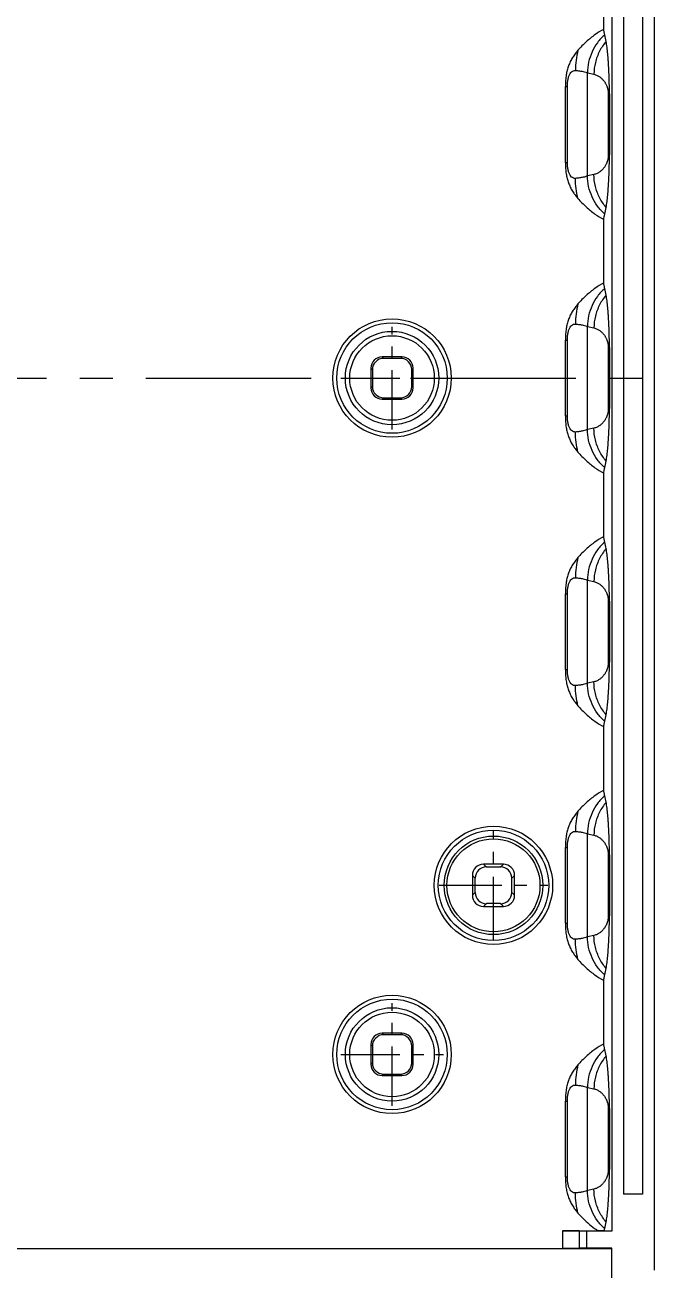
# Model space of a CAD drawing. Header units: millimetres. Extents: x 3537 to 3861, y 1181 to 1410.
# Drawn here: x 3726.3 to 3763.5, y 1252.9 to 1326.5 of the extents above; entities that cross this region are included whole.
import ezdxf

# ---------------------------------------------------------------- set-up
doc = ezdxf.new("R2010")
doc.units = ezdxf.units.MM
doc.linetypes.add('CENTER', pattern=[50.8, 31.75, -6.35, 6.35, -6.35])

# ---------------------------------------------------------------- blocks, each defined once
blk = doc.blocks.new('*u64')
at = {"color": 7, "linetype": 'Continuous'}
for p, q in [((38.5, 52.754), (38.5, -52.754)), ((35.997, 50.45), (35.997, -50.45)), ((36.69, 48.26), (36.69, -48.26)), ((37.81, 48.26), (37.81, -48.26)), ((35.525, 20.621), (35.525, 24.379)), ((34.556, 11.956), (34.556, 18.044)), ((34.556, 18.044), (34.939, 17.964)), ((33.25, 12.756), (33.25, 17.244)), ((33.25, 17.244), (33.369, 17.244)), ((33.369, 12.756), (33.369, 17.244)), ((35.792, 16.809), (35.792, 13.191)), ((35.856, 16.809), (35.792, 16.809)), ((35.856, 16.809), (35.856, 13.191)), ((33.25, 12.756), (33.369, 12.756)), ((35.856, 13.191), (35.792, 13.191)), ((34.939, 12.036), (34.556, 11.956)), ((35.525, 5.621), (35.525, 9.379)), ((34.556, -3.044), (34.556, 3.044)), ((34.556, 3.044), (34.939, 2.964)), ((33.25, -2.244), (33.25, 2.244)), ((33.25, 2.244), (33.369, 2.244)), ((33.369, -2.244), (33.369, 2.244)), ((35.792, 1.809), (35.792, -1.809)), ((35.856, 1.809), (35.792, 1.809)), ((35.856, 1.809), (35.856, -1.809)), ((22.414, 1.25), (22.502, 1.163)), ((23.586, 1.25), (22.414, 1.25)), ((23.498, 1.163), (22.502, 1.163)), ((23.586, 1.25), (23.498, 1.163)), ((21.75, 0.586), (21.75, -0.586)), ((21.75, 0.586), (21.837, 0.498)), ((21.837, 0.498), (21.837, -0.498)), ((24.25, 0.586), (24.163, 0.498)), ((24.163, -0.498), (24.163, 0.498)), ((24.25, -0.586), (24.25, 0.586)), ((21.75, -0.586), (21.837, -0.498)), ((24.25, -0.586), (24.163, -0.498)), ((22.414, -1.25), (22.502, -1.163)), ((22.414, -1.25), (23.586, -1.25)), ((22.502, -1.163), (23.498, -1.163)), ((23.586, -1.25), (23.498, -1.163)), ((35.856, -1.809), (35.792, -1.809)), ((33.25, -2.244), (33.369, -2.244)), ((34.939, -2.964), (34.556, -3.044)), ((35.525, -9.379), (35.525, -5.621)), ((34.556, -18.044), (34.556, -11.956)), ((34.556, -11.956), (34.939, -12.036)), ((33.25, -17.244), (33.25, -12.756)), ((33.25, -12.756), (33.369, -12.756)), ((33.369, -17.244), (33.369, -12.756)), ((35.792, -13.191), (35.792, -16.809)), ((35.856, -13.191), (35.792, -13.191)), ((35.856, -13.191), (35.856, -16.809)), ((35.856, -16.809), (35.792, -16.809)), ((33.25, -17.244), (33.369, -17.244)), ((34.939, -17.964), (34.556, -18.044)), ((35.525, -24.379), (35.525, -20.621)), ((34.556, -33.044), (34.556, -26.956)), ((34.556, -26.956), (34.939, -27.036)), ((33.25, -32.244), (33.25, -27.756)), ((33.25, -27.756), (33.369, -27.756)), ((33.369, -32.244), (33.369, -27.756)), ((35.792, -28.191), (35.792, -31.809)), ((35.856, -28.191), (35.792, -28.191)), ((35.856, -28.191), (35.856, -31.809)), ((27.75, -29.414), (27.75, -30.586)), ((27.75, -29.414), (27.916, -29.58)), ((28.414, -28.75), (28.58, -28.916)), ((29.586, -28.75), (28.414, -28.75)), ((29.42, -28.916), (28.58, -28.916)), ((29.586, -28.75), (29.42, -28.916)), ((30.25, -29.414), (30.084, -29.58)), ((30.25, -30.586), (30.25, -29.414)), ((27.916, -30.42), (27.916, -29.58)), ((30.084, -30.42), (30.084, -29.58)), ((27.75, -30.586), (27.916, -30.42)), ((30.25, -30.586), (30.084, -30.42)), ((28.414, -31.25), (28.58, -31.084)), ((28.414, -31.25), (29.586, -31.25)), ((29.42, -31.084), (28.58, -31.084)), ((29.586, -31.25), (29.42, -31.084)), ((33.25, -32.244), (33.369, -32.244)), ((35.856, -31.809), (35.792, -31.809)), ((34.939, -32.964), (34.556, -33.044)), ((35.525, -39.379), (35.525, -35.621)), ((22.414, -38.75), (22.502, -38.837)), ((23.586, -38.75), (22.414, -38.75)), ((23.498, -38.837), (22.502, -38.837)), ((23.586, -38.75), (23.498, -38.837)), ((21.75, -39.414), (21.75, -40.586)), ((21.75, -39.414), (21.837, -39.502)), ((21.837, -39.502), (21.837, -40.498)), ((24.25, -39.414), (24.163, -39.502)), ((24.163, -40.498), (24.163, -39.502)), ((24.25, -40.586), (24.25, -39.414)), ((21.75, -40.586), (21.837, -40.498)), ((24.25, -40.586), (24.163, -40.498)), ((22.414, -41.25), (22.502, -41.163)), ((22.502, -41.163), (23.498, -41.163)), ((23.586, -41.25), (23.498, -41.163)), ((22.414, -41.25), (23.586, -41.25)), ((34.556, -48.044), (34.556, -41.956)), ((34.556, -41.956), (34.939, -42.036)), ((33.25, -47.244), (33.25, -42.756)), ((33.25, -42.756), (33.369, -42.756)), ((33.369, -47.244), (33.369, -42.756)), ((35.792, -43.191), (35.792, -46.809)), ((35.856, -43.191), (35.792, -43.191)), ((35.856, -43.191), (35.856, -46.809)), ((35.856, -46.809), (35.792, -46.809)), ((33.25, -47.244), (33.369, -47.244)), ((34.939, -47.964), (34.556, -48.044)), ((37.81, -48.26), (36.69, -48.26)), ((33.074, -50.426), (33.074, -51.466)), ((33.074, -50.426), (35.189, -50.426)), ((34.073, -50.429), (34.073, -51.464)), ((34.073, -50.429), (34.495, -50.45)), ((34.495, -50.45), (34.495, -51.45)), ((35.997, -50.45), (34.495, -50.45)), ((35.553, -50.428), (35.189, -50.426)), ((35.997, -50.45), (35.553, -50.428)), ((-35.982, -51.468), (35.982, -51.468)), ((34.495, -51.45), (34.073, -51.464)), ((36, -51.45), (34.495, -51.45)), ((36, -51.45), (35.982, -51.468)), ((35.982, -51.468), (35.982, -53.232)), ((36, -53.25), (36, -51.45))]:
    blk.add_line(p, q, dxfattribs=at)
at = {"color": 1, "linetype": 'CENTER', "ltscale": 0.110482}
for p, q in [((23, -3.038), (23, 3.038)), ((19.962, 0), (26.038, 0)), ((23, -43.038), (23, -36.962)), ((19.962, -40), (26.038, -40))]:
    blk.add_line(p, q, dxfattribs=at)
at = {"color": 1, "linetype": 'CENTER', "ltscale": 0.308}
blk.add_line((-38.5, 0), (38.5, 0), dxfattribs=at)
at = {"color": 1, "linetype": 'CENTER', "ltscale": 0.116633}
for p, q in [((29, -33.207), (29, -26.793)), ((25.793, -30), (32.207, -30))]:
    blk.add_line(p, q, dxfattribs=at)
at = {"color": 7, "linetype": 'Continuous'}
for centre, radius in [((23, 0), 3.5), ((23, 0), 3.267), ((23, 0), 2.762), ((23, 0), 2.5), ((29, -30), 3.5), ((29, -30), 3.267), ((29, -30), 2.916), ((29, -30), 2.75), ((23, -40), 3.5), ((23, -40), 3.267), ((23, -40), 2.762), ((23, -40), 2.5)]:
    blk.add_circle(centre, radius, dxfattribs=at)
for centre, start, end in [((27.32, 18.317), 10.81208, 13.49779), ((27.32, 11.683), 346.50221, 349.18792), ((27.32, 3.317), 10.81208, 13.49779), ((27.32, -3.317), 346.50221, 349.18792), ((27.32, -11.683), 10.81208, 13.49779), ((27.32, -18.317), 346.50221, 349.18792), ((27.32, -26.683), 10.81208, 13.49779), ((27.32, -33.317), 346.50221, 349.18792), ((27.32, -41.683), 10.81208, 13.49779), ((27.32, -48.317), 346.50221, 349.18792)]:
    blk.add_arc(centre, 8.492, start, end, dxfattribs=at)
for centre, major_axis, ratio, start_param, end_param in [((22.415, 0.585), (-0.47, 0.47), 0.999695, -0.785246, 0.785246), ((22.502, 0.498), (-0.47, 0.47), 0.999695, -0.785246, 0.785246), ((23.498, 0.498), (0.47, 0.47), 0.999695, -0.785246, 0.785246), ((23.585, 0.585), (0.47, 0.47), 0.999695, -0.785246, 0.785246), ((22.415, -0.585), (0.47, 0.47), 0.999695, -3.926839, -2.356347), ((22.502, -0.498), (-0.47, -0.47), 0.999695, -0.785246, 0.785246), ((23.498, -0.498), (0.47, -0.47), 0.999695, -0.785246, 0.785246), ((23.585, -0.585), (-0.47, 0.47), 0.999695, -3.926839, -2.356347), ((28.415, -29.415), (-0.47, 0.47), 0.999695, -0.785246, 0.785246), ((28.58, -29.58), (-0.47, 0.47), 0.999695, -0.785246, 0.785246), ((29.42, -29.58), (0.47, 0.47), 0.999695, -0.785246, 0.785246), ((29.585, -29.415), (0.47, 0.47), 0.999695, -0.785246, 0.785246), ((28.415, -30.585), (0.47, 0.47), 0.999695, -3.926839, -2.356347), ((28.58, -30.42), (-0.47, -0.47), 0.999695, -0.785246, 0.785246), ((29.42, -30.42), (0.47, -0.47), 0.999695, -0.785246, 0.785246), ((29.585, -30.585), (-0.47, 0.47), 0.999695, -3.926839, -2.356347), ((22.415, -39.415), (-0.47, 0.47), 0.999695, -0.785246, 0.785246), ((22.502, -39.502), (-0.47, 0.47), 0.999695, -0.785246, 0.785246), ((23.498, -39.502), (0.47, 0.47), 0.999695, -0.785246, 0.785246), ((23.585, -39.415), (0.47, 0.47), 0.999695, -0.785246, 0.785246), ((22.502, -40.498), (-0.47, -0.47), 0.999695, -0.785246, 0.785246), ((23.498, -40.498), (0.47, -0.47), 0.999695, -0.785246, 0.785246), ((22.415, -40.585), (0.47, 0.47), 0.999695, -3.926839, -2.356347), ((23.585, -40.585), (-0.47, 0.47), 0.999695, -3.926839, -2.356347), ((33.074, -50.429), (1, 0), 0.002618, 0.05236, 1.570796), ((33.074, -51.464), (1, 0), 0.001745, -1.570796, -0.05236)]:
    blk.add_ellipse(centre, major_axis=major_axis, ratio=ratio, start_param=start_param, end_param=end_param, dxfattribs=at)
for points, start_tangent, end_tangent in [([(35.525, 20.621), (35.003, 20.301), (34.488, 19.885), (33.993, 19.38)], (-0.886111, -0.463473), (-0.663337, -0.748321)), ([(35.577, 20.299), (35.564, 20.364), (35.551, 20.444), (35.537, 20.532), (35.525, 20.621)], (-0.234483, 0.97212), (-0.13775, 0.990467)), ([(35.577, 20.299), (35.152, 19.831), (34.831, 19.282), (34.629, 18.678), (34.556, 18.044)], (-0.74671, -0.66515), (-0.012287, -0.999925)), ([(35.661, 19.91), (35.274, 19.324), (35.028, 18.663), (34.939, 17.964)], (-0.644334, -0.764744), (-0.012287, -0.999925)), ([(35.856, 16.809), (35.856, 17.012), (35.854, 17.211), (35.851, 17.404), (35.847, 17.591), (35.842, 17.777), (35.835, 17.966), (35.827, 18.161), (35.817, 18.362), (35.806, 18.568), (35.792, 18.774), (35.776, 18.978), (35.758, 19.179), (35.738, 19.376), (35.715, 19.565), (35.69, 19.744), (35.661, 19.91)], (0, 1), (-0.188171, 0.982136)), ([(33.993, 19.38), (33.823, 19.171), (33.673, 18.947), (33.545, 18.711), (33.441, 18.465), (33.361, 18.206), (33.302, 17.923), (33.264, 17.607), (33.25, 17.244)], (-0.663323, -0.748333), (-0.00021, -1)), ([(33.993, 19.38), (33.889, 18.798), (33.844, 18.192)], (-0.230311, -0.973117), (-0.022571, -0.999745)), ([(33.369, 17.244), (33.38, 17.461), (33.411, 17.667), (33.462, 17.85), (33.532, 18.001), (33.62, 18.112), (33.725, 18.177), (33.844, 18.192)], (0.000045, 1), (0.996039, -0.088923)), ([(33.844, 18.192), (34.09, 18.164), (34.296, 18.13), (34.453, 18.089), (34.556, 18.044)], (0.995964, -0.089752), (0.846448, -0.532471)), ([(34.939, 17.964), (35.04, 17.936), (35.132, 17.898), (35.215, 17.854), (35.289, 17.806), (35.355, 17.754), (35.415, 17.7), (35.468, 17.645), (35.516, 17.588), (35.559, 17.531), (35.598, 17.472), (35.633, 17.413), (35.664, 17.354), (35.69, 17.297), (35.713, 17.24), (35.732, 17.185), (35.748, 17.131), (35.761, 17.078), (35.772, 17.027), (35.78, 16.979), (35.786, 16.933), (35.789, 16.889), (35.791, 16.848), (35.792, 16.809)], (0.978564, -0.205943), (0, -1)), ([(33.25, 12.756), (33.264, 12.397), (33.301, 12.085), (33.359, 11.804), (33.438, 11.544), (33.542, 11.296), (33.67, 11.057), (33.822, 10.831), (33.993, 10.62)], (0.000209, -1), (0.663321, -0.748335)), ([(33.844, 11.808), (33.725, 11.823), (33.62, 11.888), (33.532, 11.999), (33.462, 12.15), (33.411, 12.333), (33.38, 12.539), (33.369, 12.756)], (-0.996038, -0.088929), (-0.000045, 1)), ([(35.792, 13.191), (35.791, 13.152), (35.789, 13.111), (35.786, 13.067), (35.78, 13.021), (35.772, 12.972), (35.761, 12.921), (35.748, 12.869), (35.732, 12.814), (35.712, 12.759), (35.69, 12.703), (35.663, 12.645), (35.632, 12.586), (35.598, 12.527), (35.558, 12.468), (35.515, 12.41), (35.467, 12.354), (35.413, 12.299), (35.354, 12.245), (35.287, 12.193), (35.213, 12.145), (35.131, 12.101), (35.04, 12.064), (34.939, 12.036)], (0, -1), (-0.978564, -0.205944)), ([(35.661, 10.09), (35.69, 10.255), (35.715, 10.434), (35.738, 10.622), (35.758, 10.817), (35.776, 11.017), (35.791, 11.219), (35.805, 11.424), (35.817, 11.626), (35.826, 11.823), (35.835, 12.014), (35.841, 12.201), (35.846, 12.388), (35.851, 12.578), (35.854, 12.777), (35.856, 12.983), (35.856, 13.191)], (0.188171, 0.982136), (0, 1)), ([(34.556, 11.956), (34.453, 11.911), (34.296, 11.87), (34.09, 11.836), (33.844, 11.808)], (-0.846447, -0.532473), (-0.995964, -0.089752)), ([(33.993, 10.62), (33.889, 11.202), (33.844, 11.808)], (-0.230299, 0.97312), (-0.022569, 0.999745)), ([(35.577, 9.701), (35.152, 10.169), (34.831, 10.718), (34.629, 11.322), (34.556, 11.956)], (-0.74671, 0.66515), (-0.012287, 0.999925)), ([(35.661, 10.09), (35.274, 10.676), (35.028, 11.337), (34.939, 12.036)], (-0.644334, 0.764744), (-0.012287, 0.999925)), ([(33.993, 10.62), (34.487, 10.116), (35.003, 9.699), (35.525, 9.379)], (0.663336, -0.748321), (0.886111, -0.463473)), ([(35.525, 9.379), (35.543, 9.508), (35.561, 9.618), (35.577, 9.701)], (0.13775, 0.990467), (0.234483, 0.97212)), ([(35.525, 5.621), (35.003, 5.301), (34.488, 4.885), (33.993, 4.38)], (-0.886111, -0.463473), (-0.663337, -0.748321)), ([(35.577, 5.299), (35.152, 4.831), (34.831, 4.282), (34.629, 3.678), (34.556, 3.044)], (-0.74671, -0.66515), (-0.012287, -0.999925)), ([(35.577, 5.299), (35.564, 5.364), (35.551, 5.444), (35.537, 5.532), (35.525, 5.621)], (-0.234483, 0.97212), (-0.13775, 0.990467)), ([(35.661, 4.91), (35.274, 4.324), (35.028, 3.663), (34.939, 2.964)], (-0.644334, -0.764744), (-0.012287, -0.999925)), ([(35.856, 1.809), (35.856, 2.012), (35.854, 2.211), (35.851, 2.404), (35.847, 2.591), (35.842, 2.777), (35.835, 2.966), (35.827, 3.161), (35.817, 3.362), (35.806, 3.568), (35.792, 3.774), (35.776, 3.978), (35.758, 4.179), (35.738, 4.376), (35.715, 4.565), (35.69, 4.744), (35.661, 4.91)], (0, 1), (-0.188171, 0.982136)), ([(33.993, 4.38), (33.823, 4.171), (33.673, 3.947), (33.545, 3.711), (33.441, 3.465), (33.361, 3.206), (33.302, 2.923), (33.264, 2.607), (33.25, 2.244)], (-0.663323, -0.748333), (-0.00021, -1)), ([(33.993, 4.38), (33.889, 3.798), (33.844, 3.192)], (-0.230311, -0.973117), (-0.022571, -0.999745)), ([(33.369, 2.244), (33.38, 2.461), (33.411, 2.667), (33.462, 2.85), (33.532, 3.001), (33.62, 3.112), (33.725, 3.177), (33.844, 3.192)], (0.000045, 1), (0.996039, -0.088923)), ([(33.844, 3.192), (34.09, 3.164), (34.296, 3.13), (34.453, 3.089), (34.556, 3.044)], (0.995964, -0.089752), (0.846448, -0.532471)), ([(34.939, 2.964), (35.04, 2.936), (35.132, 2.898), (35.215, 2.854), (35.289, 2.806), (35.355, 2.754), (35.415, 2.7), (35.468, 2.645), (35.516, 2.588), (35.559, 2.531), (35.598, 2.472), (35.633, 2.413), (35.664, 2.354), (35.69, 2.297), (35.713, 2.24), (35.732, 2.185), (35.748, 2.131), (35.761, 2.078), (35.772, 2.027), (35.78, 1.979), (35.786, 1.933), (35.789, 1.889), (35.791, 1.848), (35.792, 1.809)], (0.978564, -0.205943), (0, -1)), ([(35.792, -1.809), (35.791, -1.848), (35.789, -1.889), (35.786, -1.933), (35.78, -1.979), (35.772, -2.028), (35.761, -2.079), (35.748, -2.131), (35.732, -2.186), (35.712, -2.241), (35.69, -2.297), (35.663, -2.355), (35.632, -2.414), (35.598, -2.473), (35.558, -2.532), (35.515, -2.59), (35.467, -2.646), (35.413, -2.701), (35.354, -2.755), (35.287, -2.807), (35.213, -2.855), (35.131, -2.899), (35.04, -2.936), (34.939, -2.964)], (0, -1), (-0.978564, -0.205944)), ([(35.661, -4.91), (35.69, -4.745), (35.715, -4.566), (35.738, -4.378), (35.758, -4.183), (35.776, -3.983), (35.791, -3.781), (35.805, -3.576), (35.817, -3.374), (35.826, -3.177), (35.835, -2.986), (35.841, -2.799), (35.846, -2.612), (35.851, -2.422), (35.854, -2.223), (35.856, -2.017), (35.856, -1.809)], (0.188171, 0.982136), (0, 1)), ([(33.25, -2.244), (33.264, -2.603), (33.301, -2.915), (33.359, -3.196), (33.438, -3.456), (33.542, -3.704), (33.67, -3.943), (33.822, -4.169), (33.993, -4.38)], (0.000209, -1), (0.663321, -0.748335)), ([(33.844, -3.192), (33.725, -3.177), (33.62, -3.112), (33.532, -3.001), (33.462, -2.85), (33.411, -2.667), (33.38, -2.461), (33.369, -2.244)], (-0.996038, -0.088929), (-0.000045, 1)), ([(34.556, -3.044), (34.453, -3.089), (34.296, -3.13), (34.09, -3.164), (33.844, -3.192)], (-0.846447, -0.532473), (-0.995964, -0.089752)), ([(33.993, -4.38), (33.889, -3.798), (33.844, -3.192)], (-0.230299, 0.97312), (-0.022569, 0.999745)), ([(35.577, -5.299), (35.152, -4.831), (34.831, -4.282), (34.629, -3.678), (34.556, -3.044)], (-0.74671, 0.66515), (-0.012287, 0.999925)), ([(35.661, -4.91), (35.274, -4.324), (35.028, -3.663), (34.939, -2.964)], (-0.644334, 0.764744), (-0.012287, 0.999925)), ([(33.993, -4.38), (34.487, -4.884), (35.003, -5.301), (35.525, -5.621)], (0.663336, -0.748321), (0.886111, -0.463473)), ([(35.525, -5.621), (35.543, -5.492), (35.561, -5.382), (35.577, -5.299)], (0.13775, 0.990467), (0.234483, 0.97212)), ([(35.525, -9.379), (35.003, -9.699), (34.488, -10.115), (33.993, -10.62)], (-0.886111, -0.463473), (-0.663337, -0.748321)), ([(35.577, -9.701), (35.564, -9.636), (35.551, -9.556), (35.537, -9.468), (35.525, -9.379)], (-0.234483, 0.97212), (-0.13775, 0.990467)), ([(35.577, -9.701), (35.152, -10.169), (34.831, -10.718), (34.629, -11.322), (34.556, -11.956)], (-0.74671, -0.66515), (-0.012287, -0.999925)), ([(35.661, -10.09), (35.274, -10.676), (35.028, -11.337), (34.939, -12.036)], (-0.644334, -0.764744), (-0.012287, -0.999925)), ([(35.856, -13.191), (35.856, -12.988), (35.854, -12.789), (35.851, -12.596), (35.847, -12.409), (35.842, -12.223), (35.835, -12.034), (35.827, -11.839), (35.817, -11.638), (35.806, -11.432), (35.792, -11.226), (35.776, -11.022), (35.758, -10.821), (35.738, -10.624), (35.715, -10.435), (35.69, -10.256), (35.661, -10.09)], (0, 1), (-0.188171, 0.982136)), ([(33.993, -10.62), (33.823, -10.829), (33.673, -11.053), (33.545, -11.289), (33.441, -11.535), (33.361, -11.794), (33.302, -12.077), (33.264, -12.393), (33.25, -12.756)], (-0.663323, -0.748333), (-0.00021, -1)), ([(33.993, -10.62), (33.889, -11.202), (33.844, -11.808)], (-0.230311, -0.973117), (-0.022571, -0.999745)), ([(33.369, -12.756), (33.38, -12.539), (33.411, -12.333), (33.462, -12.15), (33.532, -11.999), (33.62, -11.888), (33.725, -11.823), (33.844, -11.808)], (0.000045, 1), (0.996039, -0.088923)), ([(33.844, -11.808), (34.09, -11.836), (34.296, -11.87), (34.453, -11.911), (34.556, -11.956)], (0.995964, -0.089752), (0.846448, -0.532471)), ([(34.939, -12.036), (35.04, -12.064), (35.132, -12.102), (35.215, -12.146), (35.289, -12.194), (35.355, -12.246), (35.415, -12.3), (35.468, -12.355), (35.516, -12.412), (35.559, -12.469), (35.598, -12.528), (35.633, -12.587), (35.664, -12.646), (35.69, -12.703), (35.713, -12.76), (35.732, -12.815), (35.748, -12.869), (35.761, -12.922), (35.772, -12.973), (35.78, -13.021), (35.786, -13.067), (35.789, -13.111), (35.791, -13.152), (35.792, -13.191)], (0.978564, -0.205943), (0, -1)), ([(35.792, -16.809), (35.791, -16.848), (35.789, -16.889), (35.786, -16.933), (35.78, -16.979), (35.772, -17.028), (35.761, -17.079), (35.748, -17.131), (35.732, -17.186), (35.712, -17.241), (35.69, -17.297), (35.663, -17.355), (35.632, -17.414), (35.598, -17.473), (35.558, -17.532), (35.515, -17.59), (35.467, -17.646), (35.413, -17.701), (35.354, -17.755), (35.287, -17.807), (35.213, -17.855), (35.131, -17.899), (35.04, -17.936), (34.939, -17.964)], (0, -1), (-0.978564, -0.205944)), ([(35.661, -19.91), (35.69, -19.745), (35.715, -19.566), (35.738, -19.378), (35.758, -19.183), (35.776, -18.983), (35.791, -18.781), (35.805, -18.576), (35.817, -18.374), (35.826, -18.177), (35.835, -17.986), (35.841, -17.799), (35.846, -17.612), (35.851, -17.422), (35.854, -17.223), (35.856, -17.017), (35.856, -16.809)], (0.188171, 0.982136), (0, 1)), ([(33.25, -17.244), (33.264, -17.603), (33.301, -17.915), (33.359, -18.196), (33.438, -18.456), (33.542, -18.704), (33.67, -18.943), (33.822, -19.169), (33.993, -19.38)], (0.000209, -1), (0.663321, -0.748335)), ([(33.844, -18.192), (33.725, -18.177), (33.62, -18.112), (33.532, -18.001), (33.462, -17.85), (33.411, -17.667), (33.38, -17.461), (33.369, -17.244)], (-0.996038, -0.088929), (-0.000045, 1)), ([(34.556, -18.044), (34.453, -18.089), (34.296, -18.13), (34.09, -18.164), (33.844, -18.192)], (-0.846447, -0.532473), (-0.995964, -0.089752)), ([(33.993, -19.38), (33.889, -18.798), (33.844, -18.192)], (-0.230299, 0.97312), (-0.022569, 0.999745)), ([(35.577, -20.299), (35.152, -19.831), (34.831, -19.282), (34.629, -18.678), (34.556, -18.044)], (-0.74671, 0.66515), (-0.012287, 0.999925)), ([(35.661, -19.91), (35.274, -19.324), (35.028, -18.663), (34.939, -17.964)], (-0.644334, 0.764744), (-0.012287, 0.999925)), ([(33.993, -19.38), (34.487, -19.884), (35.003, -20.301), (35.525, -20.621)], (0.663336, -0.748321), (0.886111, -0.463473)), ([(35.525, -20.621), (35.543, -20.492), (35.561, -20.382), (35.577, -20.299)], (0.13775, 0.990467), (0.234483, 0.97212)), ([(35.525, -24.379), (35.003, -24.699), (34.488, -25.115), (33.993, -25.62)], (-0.886111, -0.463473), (-0.663337, -0.748321)), ([(35.577, -24.701), (35.152, -25.169), (34.831, -25.718), (34.629, -26.322), (34.556, -26.956)], (-0.74671, -0.66515), (-0.012287, -0.999925)), ([(35.577, -24.701), (35.564, -24.636), (35.551, -24.556), (35.537, -24.468), (35.525, -24.379)], (-0.234483, 0.97212), (-0.13775, 0.990467)), ([(33.993, -25.62), (33.823, -25.829), (33.673, -26.053), (33.545, -26.289), (33.441, -26.535), (33.361, -26.794), (33.302, -27.077), (33.264, -27.393), (33.25, -27.756)], (-0.663323, -0.748333), (-0.00021, -1)), ([(33.993, -25.62), (33.889, -26.202), (33.844, -26.808)], (-0.230311, -0.973117), (-0.022571, -0.999745)), ([(35.661, -25.09), (35.274, -25.676), (35.028, -26.337), (34.939, -27.036)], (-0.644334, -0.764744), (-0.012287, -0.999925)), ([(35.856, -28.191), (35.856, -27.988), (35.854, -27.789), (35.851, -27.596), (35.847, -27.409), (35.842, -27.223), (35.835, -27.034), (35.827, -26.839), (35.817, -26.638), (35.806, -26.432), (35.792, -26.226), (35.776, -26.022), (35.758, -25.821), (35.738, -25.624), (35.715, -25.435), (35.69, -25.256), (35.661, -25.09)], (0, 1), (-0.188171, 0.982136)), ([(33.369, -27.756), (33.38, -27.539), (33.411, -27.333), (33.462, -27.15), (33.532, -26.999), (33.62, -26.888), (33.725, -26.823), (33.844, -26.808)], (0.000045, 1), (0.996039, -0.088923)), ([(33.844, -26.808), (34.09, -26.836), (34.296, -26.87), (34.453, -26.911), (34.556, -26.956)], (0.995964, -0.089752), (0.846448, -0.532471)), ([(34.939, -27.036), (35.04, -27.064), (35.132, -27.102), (35.215, -27.146), (35.289, -27.194), (35.355, -27.246), (35.415, -27.3), (35.468, -27.355), (35.516, -27.412), (35.559, -27.469), (35.598, -27.528), (35.633, -27.587), (35.664, -27.646), (35.69, -27.703), (35.713, -27.76), (35.732, -27.815), (35.748, -27.869), (35.761, -27.922), (35.772, -27.973), (35.78, -28.021), (35.786, -28.067), (35.789, -28.111), (35.791, -28.152), (35.792, -28.191)], (0.978564, -0.205943), (0, -1)), ([(33.25, -32.244), (33.264, -32.603), (33.301, -32.915), (33.359, -33.196), (33.438, -33.456), (33.542, -33.704), (33.67, -33.943), (33.822, -34.169), (33.993, -34.38)], (0.000209, -1), (0.663321, -0.748335)), ([(33.844, -33.192), (33.725, -33.177), (33.62, -33.112), (33.532, -33.001), (33.462, -32.85), (33.411, -32.667), (33.38, -32.461), (33.369, -32.244)], (-0.996038, -0.088929), (-0.000045, 1)), ([(35.792, -31.809), (35.791, -31.848), (35.789, -31.889), (35.786, -31.933), (35.78, -31.979), (35.772, -32.028), (35.761, -32.079), (35.748, -32.131), (35.732, -32.186), (35.712, -32.241), (35.69, -32.297), (35.663, -32.355), (35.632, -32.414), (35.598, -32.473), (35.558, -32.532), (35.515, -32.59), (35.467, -32.646), (35.413, -32.701), (35.354, -32.755), (35.287, -32.807), (35.213, -32.855), (35.131, -32.899), (35.04, -32.936), (34.939, -32.964)], (0, -1), (-0.978564, -0.205944)), ([(35.661, -34.91), (35.69, -34.745), (35.715, -34.566), (35.738, -34.378), (35.758, -34.183), (35.776, -33.983), (35.791, -33.781), (35.805, -33.576), (35.817, -33.374), (35.826, -33.177), (35.835, -32.986), (35.841, -32.799), (35.846, -32.612), (35.851, -32.422), (35.854, -32.223), (35.856, -32.017), (35.856, -31.809)], (0.188171, 0.982136), (0, 1)), ([(34.556, -33.044), (34.453, -33.089), (34.296, -33.13), (34.09, -33.164), (33.844, -33.192)], (-0.846447, -0.532473), (-0.995964, -0.089752)), ([(35.577, -35.299), (35.152, -34.831), (34.831, -34.282), (34.629, -33.678), (34.556, -33.044)], (-0.74671, 0.66515), (-0.012287, 0.999925)), ([(35.661, -34.91), (35.274, -34.324), (35.028, -33.663), (34.939, -32.964)], (-0.644334, 0.764744), (-0.012287, 0.999925)), ([(33.993, -34.38), (33.889, -33.798), (33.844, -33.192)], (-0.230299, 0.97312), (-0.022569, 0.999745)), ([(33.993, -34.38), (34.487, -34.884), (35.003, -35.301), (35.525, -35.621)], (0.663336, -0.748321), (0.886111, -0.463473)), ([(35.525, -35.621), (35.543, -35.492), (35.561, -35.382), (35.577, -35.299)], (0.13775, 0.990467), (0.234483, 0.97212)), ([(35.525, -39.379), (35.003, -39.699), (34.488, -40.115), (33.993, -40.62)], (-0.886111, -0.463473), (-0.663337, -0.748321)), ([(35.577, -39.701), (35.152, -40.169), (34.831, -40.718), (34.629, -41.322), (34.556, -41.956)], (-0.74671, -0.66515), (-0.012287, -0.999925)), ([(35.577, -39.701), (35.564, -39.636), (35.551, -39.556), (35.537, -39.468), (35.525, -39.379)], (-0.234483, 0.97212), (-0.13775, 0.990467)), ([(35.661, -40.09), (35.274, -40.676), (35.028, -41.337), (34.939, -42.036)], (-0.644334, -0.764744), (-0.012287, -0.999925)), ([(35.856, -43.191), (35.856, -42.988), (35.854, -42.789), (35.851, -42.596), (35.847, -42.409), (35.842, -42.223), (35.835, -42.034), (35.827, -41.839), (35.817, -41.638), (35.806, -41.432), (35.792, -41.226), (35.776, -41.022), (35.758, -40.821), (35.738, -40.624), (35.715, -40.435), (35.69, -40.256), (35.661, -40.09)], (0, 1), (-0.188171, 0.982136)), ([(33.993, -40.62), (33.823, -40.829), (33.673, -41.053), (33.545, -41.289), (33.441, -41.535), (33.361, -41.794), (33.302, -42.077), (33.264, -42.393), (33.25, -42.756)], (-0.663323, -0.748333), (-0.00021, -1)), ([(33.993, -40.62), (33.889, -41.202), (33.844, -41.808)], (-0.230311, -0.973117), (-0.022571, -0.999745)), ([(33.369, -42.756), (33.38, -42.539), (33.411, -42.333), (33.462, -42.15), (33.532, -41.999), (33.62, -41.888), (33.725, -41.823), (33.844, -41.808)], (0.000045, 1), (0.996039, -0.088923)), ([(33.844, -41.808), (34.09, -41.836), (34.296, -41.87), (34.453, -41.911), (34.556, -41.956)], (0.995964, -0.089752), (0.846448, -0.532471)), ([(34.939, -42.036), (35.04, -42.064), (35.132, -42.102), (35.215, -42.146), (35.289, -42.194), (35.355, -42.246), (35.415, -42.3), (35.468, -42.355), (35.516, -42.412), (35.559, -42.469), (35.598, -42.528), (35.633, -42.587), (35.664, -42.646), (35.69, -42.703), (35.713, -42.76), (35.732, -42.815), (35.748, -42.869), (35.761, -42.922), (35.772, -42.973), (35.78, -43.021), (35.786, -43.067), (35.789, -43.111), (35.791, -43.152), (35.792, -43.191)], (0.978564, -0.205943), (0, -1)), ([(35.792, -46.809), (35.791, -46.848), (35.789, -46.889), (35.786, -46.933), (35.78, -46.979), (35.772, -47.028), (35.761, -47.079), (35.748, -47.131), (35.732, -47.186), (35.712, -47.241), (35.69, -47.297), (35.663, -47.355), (35.632, -47.414), (35.598, -47.473), (35.558, -47.532), (35.515, -47.59), (35.467, -47.646), (35.413, -47.701), (35.354, -47.755), (35.287, -47.807), (35.213, -47.855), (35.131, -47.899), (35.04, -47.936), (34.939, -47.964)], (0, -1), (-0.978564, -0.205944)), ([(35.661, -49.91), (35.69, -49.745), (35.715, -49.566), (35.738, -49.378), (35.758, -49.183), (35.776, -48.983), (35.791, -48.781), (35.805, -48.576), (35.817, -48.374), (35.826, -48.177), (35.835, -47.986), (35.841, -47.799), (35.846, -47.612), (35.851, -47.422), (35.854, -47.223), (35.856, -47.017), (35.856, -46.809)], (0.188171, 0.982136), (0, 1)), ([(33.25, -47.244), (33.264, -47.603), (33.301, -47.915), (33.359, -48.196), (33.438, -48.456), (33.542, -48.704), (33.67, -48.943), (33.822, -49.169), (33.993, -49.38)], (0.000209, -1), (0.663321, -0.748335)), ([(33.844, -48.192), (33.725, -48.177), (33.62, -48.112), (33.532, -48.001), (33.462, -47.85), (33.411, -47.667), (33.38, -47.461), (33.369, -47.244)], (-0.996038, -0.088929), (-0.000045, 1)), ([(34.556, -48.044), (34.453, -48.089), (34.296, -48.13), (34.09, -48.164), (33.844, -48.192)], (-0.846447, -0.532473), (-0.995964, -0.089752)), ([(33.993, -49.38), (33.889, -48.798), (33.844, -48.192)], (-0.230299, 0.97312), (-0.022569, 0.999745)), ([(35.577, -50.299), (35.152, -49.831), (34.831, -49.282), (34.629, -48.678), (34.556, -48.044)], (-0.74671, 0.66515), (-0.012287, 0.999925)), ([(35.661, -49.91), (35.274, -49.324), (35.028, -48.663), (34.939, -47.964)], (-0.644334, 0.764744), (-0.012287, 0.999925)), ([(33.993, -49.38), (34.382, -49.786), (34.782, -50.136), (35.189, -50.426)], (0.663336, -0.748321), (0.842577, -0.538576)), ([(35.553, -50.428), (35.561, -50.378), (35.569, -50.335), (35.577, -50.299)], (0.157395, 0.987536), (0.234483, 0.97212))]:
    blk.add_spline(points, degree=3, dxfattribs=dict(at, start_tangent=start_tangent, end_tangent=end_tangent))

msp = doc.modelspace()

# ---------------------------------------------------------------- block references
msp.add_blockref('*u64', (3725.036, 1305.617))

doc.saveas('drawing.dxf')
